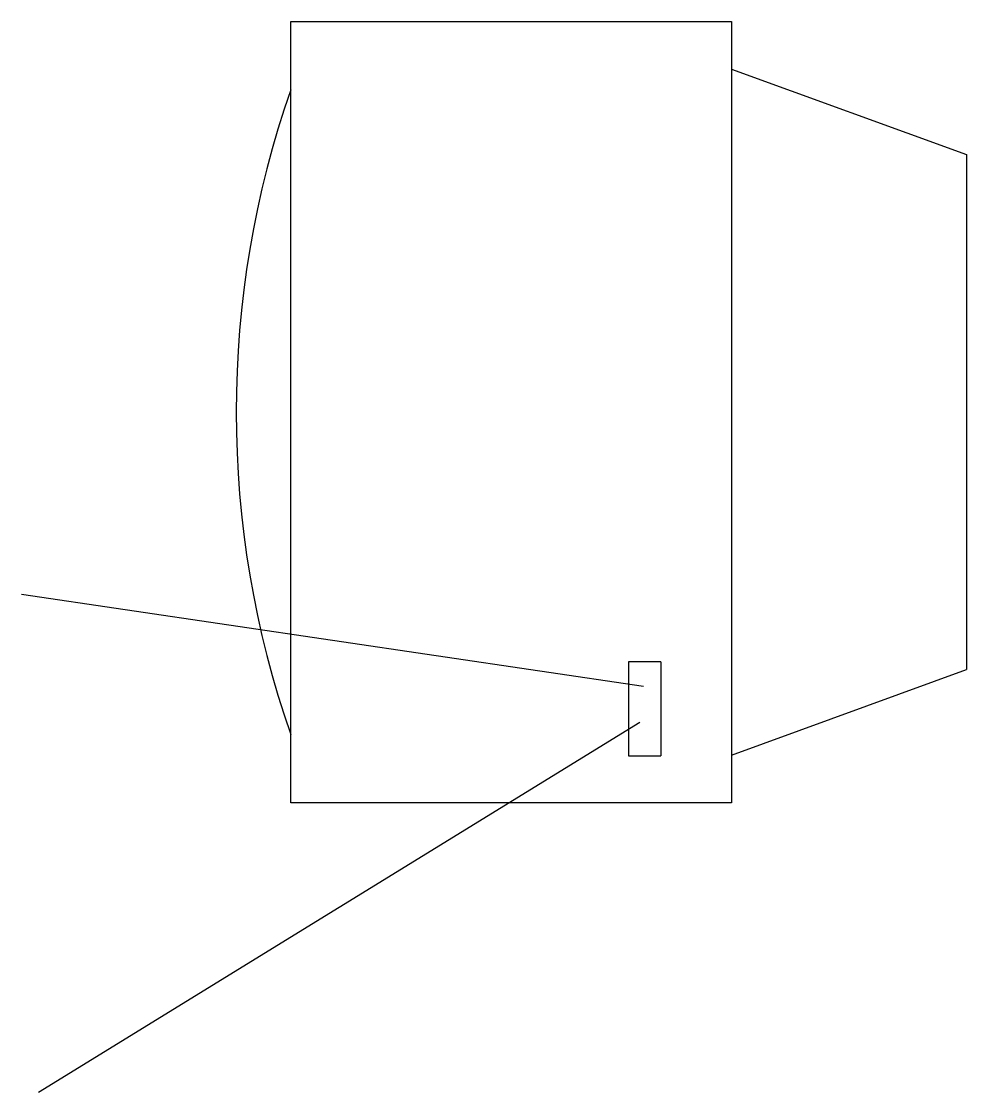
# Model space of a CAD drawing. Extents: x -6.18 to -5.778, y 17.536 to 17.992.
import ezdxf

# ---------------------------------------------------------------- set-up
doc = ezdxf.new("R2010")
doc.units = 0
doc.layers.get('0').update_dxf_attribs({"linetype": 'CONTINUOUS'})

msp = doc.modelspace()

# ---------------------------------------------------------------- linework, layer by layer
at = {"color": 0}
for p, q in [((-6.065317481356876, 17.99169463131866), (-5.877869642467561, 17.99169463131866)), ((-6.065317481356876, 17.65926765687362), (-6.065317481356876, 17.99169463131866)), ((-5.877869642467561, 17.99169463131866), (-5.877869642467561, 17.65926765687362)), ((-5.877869642467561, 17.97141443186271), (-5.777869642467562, 17.93501740843609)), ((-5.777869642467562, 17.93501740843609), (-5.777869642467561, 17.71594487975618)), ((-5.915359456581438, 17.70881040041434), (-6.179895813653795, 17.74785360967616)), ((-5.907869642467562, 17.71926765687362), (-5.921736644586191, 17.71926765687362)), ((-5.921736644586191, 17.71926765687362), (-5.921736644586192, 17.67926765687362)), ((-5.907869642467562, 17.71926765687362), (-5.907869642467562, 17.67926765687362)), ((-5.877869642467561, 17.67954785632956), (-5.777869642467561, 17.71594487975618)), ((-5.916855626698977, 17.69340103970487), (-6.172672046480693, 17.53598709192099)), ((-5.921736644586192, 17.67926765687362), (-5.907869642467562, 17.67926765687362)), ((-5.877869642467561, 17.65926765687362), (-6.065317481356876, 17.65926765687362))]:
    msp.add_line(p, q, dxfattribs=at)
msp.add_arc((-5.672109876851928, 17.82548114409614), 0.4164468698247803, 160.7686569809456, 199.2313430190544, dxfattribs=at)

doc.saveas('drawing.dxf')
